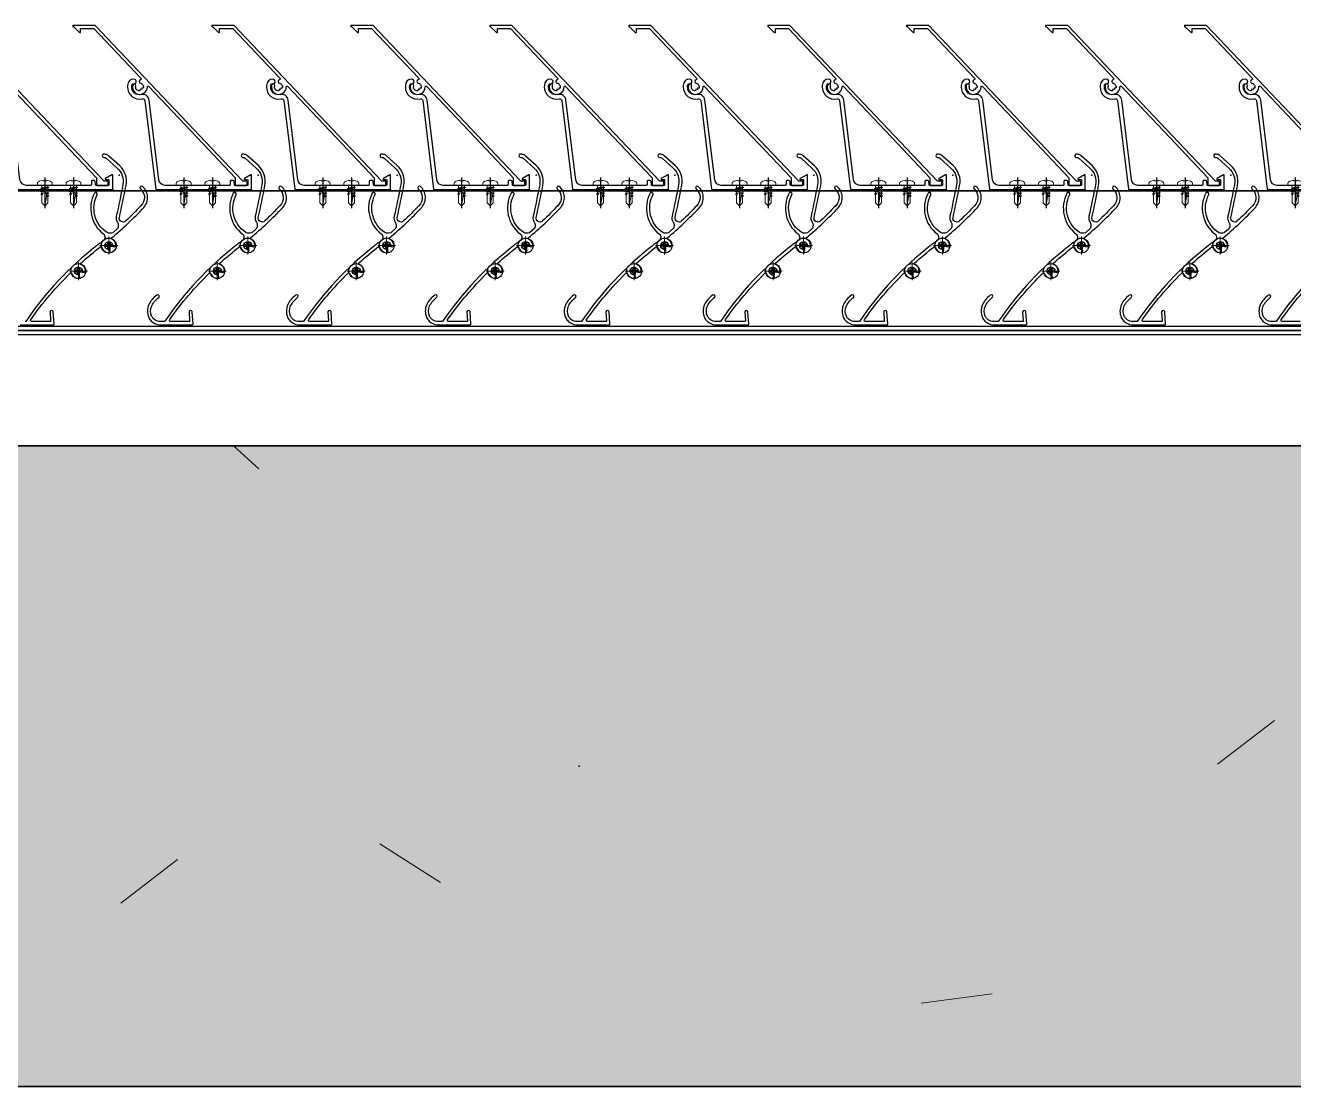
# Model space of a CAD drawing. Header units: millimetres. Extents: x -1379 to 1385823, y -4884429 to 548763.
# Drawn here: x 407620 to 408214, y -2330474 to -2329977 of the extents above; entities that cross this region are included whole.
import ezdxf

# ---------------------------------------------------------------- set-up
doc = ezdxf.new("R2010")
doc.units = ezdxf.units.MM
doc.set_wipeout_variables(frame=1)
doc.linetypes.add('CENTER', pattern=[50.8, 31.75, -6.35, 6.35, -6.35])
for name, color, linetype in [('000 - CONCRETE_COL_CUT_COLOR_5', 7, 'Continuous'), ('000 - CONCRETE_COL_HATCH_', 7, 'Continuous'), ('000 - CONCRETE_PRECAST_CUT_COLOR_4', 7, 'Continuous'), ('000 - EXISTING_COLUMN_CUT_COLOR_5', 7, 'Continuous'), ('010 - ASPG_ACCESSORIES_MAIN_COLOR_1', 7, 'Continuous'), ('010 - ASPG_EXTR_DEF_SUB', 7, 'Continuous'), ('010 - ASPG_EXTR_MAIN_COLOR_2', 7, 'Continuous'), ('010 - ASPG_FRAMING_MAIN_COLOR_2', 7, 'Continuous'), ('010 - ASPG_FRAMING_SUB_COLOR_2', 7, 'Continuous'), ('010 - ASPG_FRAMING_WIPEOUT_', 7, 'Continuous'), ('BOLT & SCREW', 7, 'Continuous'), ('Center Line', 7, 'CENTER')]:
    doc.layers.add(name, color=color, linetype=linetype)
for name, color, linetype, lineweight in [('12-GRID', 7, 'CENTER', 13), ('A-COLS-E', 7, 'Continuous', 35), ('A-FLOR-E', 7, 'Continuous', 35), ('SCREW', 7, 'Continuous', 5)]:
    doc.layers.add(name, color=color, linetype=linetype, lineweight=lineweight)

# ---------------------------------------------------------------- blocks, each defined once
blk = doc.blocks.new('PZG35-9D5')
at = {"layer": 'Center Line', "color": 7}
blk.add_line((0, 3.73), (0, -10.53), dxfattribs=at)
at = {"layer": 'SCREW', "color": 7}
for p, q in [((-1.4, 0), (-1.4, -1.09)), ((1.4, 0), (1.4, -0.59)), ((-1.85, -1.4), (1.85, -0.9)), ((-1.85, -1.4), (-1.4, -1.09)), ((-1.85, -1.4), (-1.4, -1.71)), ((-1.85, -2.7), (1.85, -2.2)), ((-1.85, -2.7), (-1.4, -2.39)), ((-1.85, -2.7), (-1.4, -3.01)), ((-1.85, -4), (-1.4, -3.69)), ((-1.85, -4), (-0.99, -3.88)), ((-1.85, -4), (-1.4, -4.31)), ((-1.4, -1.09), (1.4, -0.59)), ((-1.4, -1.71), (1.4, -1.21)), ((-1.4, -1.71), (-1.4, -2.39)), ((-1.4, -2.39), (1.4, -1.89)), ((-1.4, -3.01), (1.4, -2.51)), ((-1.4, -3.01), (-1.4, -3.69)), ((-1.4, -3.69), (-0.84, -3.59)), ((-1.4, -4.31), (-1.18, -4.27)), ((-1.4, -4.31), (-1.4, -8.1)), ((0.56, -3.34), (1.4, -3.19)), ((0.71, -3.65), (1.85, -3.5)), ((0.71, -3.93), (1.4, -3.81)), ((0.71, -4.61), (1.4, -4.49)), ((0.71, -4.95), (1.85, -4.8)), ((0.71, -5.23), (1.4, -5.11)), ((1.85, -0.9), (1.4, -0.59)), ((1.85, -0.9), (1.4, -1.21)), ((1.4, -1.21), (1.4, -1.89)), ((1.85, -2.2), (1.4, -1.89)), ((1.85, -2.2), (1.4, -2.51)), ((1.4, -2.51), (1.4, -3.19)), ((1.85, -3.5), (1.4, -3.19)), ((1.85, -3.5), (1.4, -3.81)), ((1.4, -3.81), (1.4, -4.49)), ((1.85, -4.8), (1.4, -4.49)), ((1.85, -4.8), (1.4, -5.11)), ((1.4, -5.11), (1.4, -8.1)), ((0, -9.5), (-1.4, -8.1)), ((0, -9.5), (1.4, -8.1))]:
    blk.add_line(p, q, dxfattribs=at)
blk.add_lwpolyline([(0, -9.5), (0.71, -5.23), (0.71, -3.6, 0.417657), (0.41, -3.3, 0.108102), (-0.84, -3.59), (-1.4, -4.7)], format="xyb", dxfattribs=at)
blk = doc.blocks.new('*U3139')
at = {"layer": 'SCREW', "color": 7}
blk.add_lwpolyline([(3.03, 1.78, 0.09906), (0.8, 2.55), (0.8, 2.27), (-0.8, 2.27), (-0.8, 2.55, 0.09906), (-3.03, 1.78, 0.266588), (-3.5, 0.96), (-3.5, 0.2, 0.414214), (-3.3, 0), (3.3, 0, 0.414214), (3.5, 0.2), (3.5, 0.96, 0.266588)], format="xyb", close=True, dxfattribs=at)
blk.add_blockref('PZG35-9D5', (0, 0), dxfattribs=at)
blk = doc.blocks.new('*U3144')
at = {"color": 7}
blk.add_point((0, 0), dxfattribs=at)
at = {"layer": '010 - ASPG_ACCESSORIES_MAIN_COLOR_1', "color": 7}
blk.add_lwpolyline([(-39.7, -0.6, 0.414214), (-40, -0.9), (-40, -7.37, 0.57735), (-39.65, -7.57), (-36.64, -5.83, 0.767327), (-36.79, -5.3), (-37.9, -5.3, -0.414214), (-38.2, -5), (-38.2, -2.8, -0.414214), (-38, -2.6), (-32.18, -2.6, -0.388879), (-31.98, -2.78), (-31.85, -4.34, 0.388879), (-31.35, -4.8), (-30.3, -4.8, 0.414214), (-30, -4.5), (-30, -2.9, -0.414214), (-29.7, -2.6), (0.41, -2.6, -0.378969), (3.39, -5.24), (7.95, -42.52, 0.446593), (11.62, -45.08, -0.489802), (16.08, -48.68), (16.06, -49.36, -0.18248), (15.8, -50.02, -0.267949), (15.33, -50.17, 1.122115), (15.1, -52.34, 0.405004), (18.06, -49.4), (18.08, -48.72, 0.489805), (11.16, -43.13, -0.446597), (9.94, -42.28), (4.87, -0.85, 0.364176), (4.57, -0.6)], format="xyb", close=True, dxfattribs=at)
at = {"layer": '010 - ASPG_EXTR_DEF_SUB', "color": 7}
for p in [(-40, -0.5), (43.44, -76.9), (43.44, -77.5)]:
    blk.add_point(p, dxfattribs=at)
at = {"layer": '010 - ASPG_EXTR_MAIN_COLOR_2', "color": 7}
blk.add_lwpolyline([(11.37, -48.15), (11.47, -47.44), (12.18, -47.56), (12.29, -46.79, -0.535538), (14.19, -49.17, 0.991572), (15.66, -49.58, 1.157025), (8.79, -48.77, -0.688558), (8.27, -48.99), (-17.14, -22.17), (-32.34, -6.13), (-32.34, -2.9, 0.414312), (-32.64, -2.6), (-37.54, -2.6, 0.414116), (-37.84, -2.9), (-37.84, -4.3, 0.414214), (-37.54, -4.6), (-35.99, -4.6, -0.205895), (-35.77, -4.69), (33.23, -77.5), (43.14, -77.5, 0.668179), (43.36, -76.99), (40.52, -74.15, 0.668179), (40.01, -74.36), (40.01, -76), (33.87, -76), (11.86, -52.78, -0.558354), (12.08, -51.95, 0.766275), (12.04, -50.39, -0.438583), (10.71, -48.05)], format="xyb", close=True, dxfattribs=at)
at = {"layer": 'SCREW', "color": 7, "rotation": 180}
for p in [(-21.65, -2.5), (-8.24, -2.5)]:
    blk.add_blockref('*U3139', p, dxfattribs=at)
blk = doc.blocks.new('*U3052')
at = {"color": 7}
blk.add_wipeout([(1440, 4), (60, 4), (60, 69.3), (1440, 69.3)], dxfattribs=at).dxf.layer = '010 - ASPG_FRAMING_WIPEOUT_'
at = {"layer": '010 - ASPG_FRAMING_MAIN_COLOR_2', "color": 7}
blk.add_lwpolyline([(1410, 69.3), (90, 69.3), (90, 6), (1410, 6)], close=True, dxfattribs=at)
at = {"layer": '010 - ASPG_FRAMING_SUB_COLOR_2', "color": 7}
for points in [[(1440, 4), (60, 4), (60, 69.3), (1440, 69.3)], [(60, 2), (60, 4), (1440, 4), (1440, 2)]]:
    blk.add_lwpolyline(points, close=True, dxfattribs=at)
at = {"color": 7, "rotation": 180}
for p in [(351.77, 69.3), (416.77, 69.3), (481.77, 69.3), (546.77, 69.3), (611.77, 69.3), (676.77, 69.3), (741.77, 69.3), (806.77, 69.3), (871.77, 69.3), (936.77, 69.3)]:
    blk.add_blockref('*U3144', p, dxfattribs=at)
blk = doc.blocks.new('C-1-IV01_REV00_20260605-140059_LOPF_ASPG')
at = {"color": 7}
blk.add_blockref('*U3052', (4665, -960), dxfattribs=at)
blk = doc.blocks.new('DPA_Rectangular - 300 x 700mm-V5-IV01 - LOWER ROOF LEVEL PLAN')
at = {"layer": '000 - CONCRETE_COL_CUT_COLOR_5', "lineweight": 9}
h = blk.add_hatch(dxfattribs=at)
h.set_pattern_fill('FP_6', style=0, pattern_type=2)
h.set_pattern_definition([(140, (-2307850.5, -222056.46), (63.75582, 728.7365), [76.2, -838.2]), (85, (-2307850.5, -222056.5), (-764.2276, -140.97162), [60.96, -670.56]), (190.451, (-2307845.2, -221995.74), (-700.46675, 587.77), [64.76, -712.36]), (136.184, (-2308053.7, -222056.5), (168.17096, 1084.31624), [114.3, -1257.3]), (186.636, (-2308039.7, -221966.1), (-989.70985, 949.6099), [97.14, -1068.54]), (81.184, (-2308053.7, -222056.5), (-989.70115, 949.62055), [91.44, -1005.84]), (111, (-2308002.9, -221954.86), (409.06057, 606.45787), [76.2, -838.2]), (56, (-2308002.9, -221954.9), (-736.75292, 247.20834), [60.96, -670.56]), (161.451, (-2307968.8, -221904.3), (-327.68547, 853.66825), [64.76, -712.36]), (127.5, (-2307850.48, -222056.46), (-338.22012, 12.354693), [33.528, -628.904, 33.528, -1320.292]), (127.5, (-2307850.48, -222056.46), (-338.22012, 12.354693), [-695.96, -647.192, 33.528, -639.572]), (97.5, (-2307850.48, -222056.46), (-400.722127, 267.278874), [33.528, -354.584, 33.528, -870.204]), (97.5, (-2307850.48, -222056.46), (-400.722127, 267.278874), [-421.64, -613.664, 33.528, -223.012]), (57.5, (-2307850.48, -222283.03), (22.915345, 542.36333), [33.528, -220.472, 33.528, -1810.512]), (57.5, (-2307850.48, -222283.03), (22.915345, 542.36333), [-287.528, -758.952, 33.528, -1018.032]), (47.5, (-2307850.5, -222384.63), (-101.70711, 592.51696), [33.528, -296.672, 33.528, -1239.52]), (47.5, (-2307850.5, -222384.63), (-101.70711, 592.51696), [-363.728, -492.76, 33.528, -713.232])])
h.paths.add_polyline_path([(150, 350), (-150, 350), (-150, -350), (150, -350), (150, -163.49)])
at = {"layer": '000 - CONCRETE_COL_CUT_COLOR_5', "color": 7}
for p, q in [((-150, 350), (150, 350)), ((-150, -350), (-150, 350)), ((150, 350), (150, -350)), ((150, -350), (-150, -350))]:
    blk.add_line(p, q, dxfattribs=at)
blk = doc.blocks.new('*U2582')
at = {"layer": '000 - CONCRETE_COL_HATCH_'}
h = blk.add_hatch(dxfattribs=at)
h.set_pattern_fill('AR-CONC', scale=0.5)
h.set_pattern_definition([(50, (0, 6e-15), (3.5863, -0.31376), [0.375, -4.125]), (355, (0, 6e-15), (-0.693757, 3.76096), [0.3, -3.3]), (100.4514, (0.299, -0.026), (2.892544, 3.4472), [0.3187, -3.50571]), (46.1842, (0, 1), (5.336207, -0.827596), [0.5625, -6.1875]), (96.6356, (0.4447, 0.931), (4.67331, 4.87059), [0.47805, -5.25857]), (351.1842, (0, 1), (4.67331, 4.87059), [0.45, -4.95]), (21, (0.5, 0.75), (2.984535, -2.013094), [0.375, -4.125]), (326, (0.5, 0.75), (1.216577, 3.62575), [0.3, -3.3]), (71.4514, (0.7487, 0.5822), (4.201112, 1.612656), [0.3187, -3.50571]), (37.5, (0, 6e-15), (0.0607993, 1.6644693), [0, -3.26, 0, -3.35, 0, -3.3125]), (7.5, (0, 6e-15), (1.315348, 1.9720586), [0, -1.91, 0, -3.185, 0, -1.2625]), (327.5, (-1.115, 6e-15), (2.669112, -0.1127744), [0, -1.25, 0, -3.9, 0, -5.175]), (317.5, (-1.615, 6e-15), (2.915931, 0.500525), [0, -1.625, 0, -2.59, 0, -3.675])])
h.paths.add_polyline_path([(-350, -150), (350, -150), (350, 150), (-350, 150)])
at = {"color": 7}
blk.add_point((0, 0), dxfattribs=at)
at = {"layer": '000 - EXISTING_COLUMN_CUT_COLOR_5', "color": 7}
blk.add_lwpolyline([(-350, -150), (350, -150), (350, 150), (-350, 150)], close=True, dxfattribs=at)
blk = doc.blocks.new('C-1-IV01_REV00_20260605-145550_LOPF_EX')
at = {"layer": 'A-FLOR-E', "color": 7}
for p, q in [((365, -1010), (16445, -1010)), ((16445, -1010), (365, -1010))]:
    blk.add_line(p, q, dxfattribs=at)
at = {"layer": '000 - CONCRETE_PRECAST_CUT_COLOR_4', "color": 7}
blk.add_blockref('*U2582', (5275, -1160), dxfattribs=at)
at = {"layer": 'A-COLS-E', "color": 7, "rotation": 270}
blk.add_blockref('DPA_Rectangular - 300 x 700mm-V5-IV01 - LOWER ROOF LEVEL PLAN', (5275, -1160), dxfattribs=at)
blk = doc.blocks.new('*U3138')
at = {"layer": '12-GRID', "color": 7, "linetype": 'CENTER'}
for p, q in [((0, -6.2), (0, 2.2)), ((-4.2, -2), (4.2, -2))]:
    blk.add_line(p, q, dxfattribs=at)
at = {"layer": 'BOLT & SCREW', "color": 7}
for p, q in [((-0.55, -1.77), (-1.77, -1.56)), ((-0.55, -2.23), (-1.77, -2.44)), ((-0.46, -1.77), (-0.88, -1.56)), ((-0.46, -2.23), (-0.88, -2.44)), ((-0.23, -1.45), (-0.44, -0.23)), ((-0.23, -1.54), (-0.44, -1.12)), ((-0.23, -2.46), (-0.44, -2.88)), ((-0.23, -2.55), (-0.44, -3.77)), ((0.23, -1.45), (0.44, -0.23)), ((0.23, -1.54), (0.44, -1.12)), ((0.44, -2.88), (0.23, -2.46)), ((0.23, -2.55), (0.44, -3.77)), ((0.46, -1.77), (0.88, -1.56)), ((0.46, -2.23), (0.88, -2.44)), ((0.55, -1.77), (1.77, -1.56)), ((0.55, -2.23), (1.77, -2.44))]:
    blk.add_line(p, q, dxfattribs=at)
for points in [[(-1.77, -1.56), (-0.88, -1.56, 0.414214), (-0.44, -1.12), (-0.44, -0.23), (0.44, -0.23), (0.44, -1.12, 0.414214), (0.88, -1.56), (1.77, -1.56), (1.77, -2.44), (0.88, -2.44, 0.414214), (0.44, -2.88), (0.44, -3.77), (-0.44, -3.77), (-0.44, -2.88, 0.414214), (-0.88, -2.44), (-1.77, -2.44)], [(0.23, -2.46, -0.414214), (0.46, -2.23), (0.55, -2.23), (0.55, -1.77), (0.46, -1.77, -0.414214), (0.23, -1.54), (0.23, -1.45), (-0.23, -1.45), (-0.23, -1.54, -0.414214), (-0.46, -1.77), (-0.55, -1.77), (-0.55, -2.23), (-0.46, -2.23, -0.414214), (-0.23, -2.46), (-0.23, -2.55), (0.23, -2.55)]]:
    blk.add_lwpolyline(points, format="xyb", close=True, dxfattribs=at)
blk.add_circle((0, -2), 3.5, dxfattribs=at)
blk = doc.blocks.new('*U3024')
at = {"layer": '010 - ASPG_EXTR_DEF_SUB', "color": 7}
for p in [(455, 0), (520, 0), (585, 0), (650, 0), (715, 0), (780, 0), (845, 0), (910, 0), (975, 0)]:
    blk.add_point(p, dxfattribs=at)
at = {"layer": '010 - ASPG_EXTR_MAIN_COLOR_2', "color": 7}
for points in [[(422.47, 68.57), (430.86, 68.57, -0.607385), (431.35, 67.62, -0.045829), (412.78, 45.76, -0.560492)], [(400.56, 33.07, 0.077048), (433.74, 68.44, -0.247674), (433.99, 68.57), (435.98, 68.57, -0.044131), (436.47, 68.5, -0.125846), (438.96, 67.21, -0.098851), (439.82, 66.03, -0.205828), (439.79, 61.2, -0.115116), (436.37, 57.18, 0.822373), (437.46, 56.1, 0.109185), (441.15, 60.56, 0.208323), (441.19, 66.64, 0.100528), (439.97, 68.32, 0.145116), (436.29, 70.07), (420.76, 70.07, 0.433659)], [(1021.29, 70.07), (1005.76, 70.07, 0.433659), (1005.46, 69.75), (1005.84, 63.96, 0.082069), (1005.86, 63.87, 0.720654), (1007.33, 63.97, 0.079224), (1007.34, 64.07), (1007.07, 68.14, -0.433659), (1007.47, 68.57), (1015.86, 68.57, -0.607385), (1016.35, 67.62, -0.045829), (997.78, 45.76, -0.560492), (997.29, 45.89, 0.31786), (994.21, 48.24, 0.953288), (994.08, 46.72, -2.423004), (992.26, 44.89, 0.952315), (990.74, 44.76, 0.300821), (992.89, 41.76, -0.560492), (992.98, 41.25, -0.019425), (983.62, 33.46, -0.552501), (983.15, 33.64, 0.344461), (979.99, 36.3, 0.952015), (979.86, 34.78, -2.423186), (978.04, 32.95, 0.952015), (976.52, 32.82, 0.2854), (978.49, 29.89, -0.553378), (978.56, 29.38, 0.030674), (963.46, 15.06, 0.4171), (964.11, 5.27, 0.935553), (965.1, 6.41, -0.43441), (964.8, 14.29, -0.014998), (971.92, 21.45, -0.738349), (974.92, 19.76, 0.004917), (971.81, 4.8, 0.263611), (974.88, -4.46), (980, -9.08, 0.125884), (981.27, -9.75, 0.044275), (982.09, -9.87, 1.107655), (982.13, -8.33, -0.215596), (981.02, -7.99), (975.89, -3.35, -0.263611), (973.28, 4.51, -0.004855), (976.34, 19.26, 0.23396), (975.82, 21.95, -0.24081), (975.71, 24.9, -0.104157), (975.78, 25), (977.99, 26.93, -0.229021), (980.7, 26.89, -0.381721), (985.27, 9.07, 0.977382), (986.62, 8.41, 0.361105), (982.41, 27.5, -0.496126), (982.44, 30.69, 0.003188), (984.06, 31.9, -0.002827), (985.56, 33.07, 0.077048), (1018.74, 68.44, -0.247674), (1018.99, 68.57)]]:
    blk.add_lwpolyline(points, format="xyb", dxfattribs=at)
for points in [[(485.76, 70.07, 0.433659), (485.46, 69.75), (485.84, 63.96, 0.082069), (485.86, 63.87, 0.720654), (487.33, 63.97, 0.079224), (487.34, 64.07), (487.07, 68.14, -0.433659), (487.47, 68.57), (495.86, 68.57, -0.607385), (496.35, 67.62, -0.045829), (477.78, 45.76, -0.560492), (477.29, 45.89, 0.31786), (474.21, 48.24, 0.953288), (474.08, 46.72, -2.423004), (472.26, 44.89, 0.952315), (470.74, 44.76, 0.300821), (472.89, 41.76, -0.560492), (472.98, 41.25, -0.019425), (463.62, 33.46, -0.552501), (463.15, 33.64, 0.344461), (459.99, 36.3, 0.952015), (459.86, 34.78, -2.423186), (458.04, 32.95, 0.952015), (456.52, 32.82, 0.2854), (458.49, 29.89, -0.553378), (458.56, 29.38, 0.030674), (443.46, 15.06, 0.4171), (444.11, 5.27, 0.935553), (445.1, 6.41, -0.43441), (444.8, 14.29, -0.014998), (451.92, 21.45, -0.738349), (454.92, 19.76, 0.004917), (451.81, 4.8, 0.263611), (454.88, -4.46), (460, -9.08, 0.125884), (461.27, -9.75, 0.044275), (462.09, -9.87, 1.107655), (462.13, -8.33, -0.215596), (461.02, -7.99), (455.89, -3.35, -0.263611), (453.28, 4.51, -0.004855), (456.34, 19.26, 0.23396), (455.82, 21.95, -0.24081), (455.71, 24.9, -0.104157), (455.78, 25), (457.99, 26.93, -0.229021), (460.7, 26.89, -0.381721), (465.27, 9.07, 0.977382), (466.62, 8.41, 0.361105), (462.41, 27.5, -0.496126), (462.44, 30.69, 0.003188), (464.06, 31.9, -0.002827), (465.56, 33.07, 0.077048), (498.74, 68.44, -0.247674), (498.99, 68.57), (500.98, 68.57, -0.044131), (501.47, 68.5, -0.125846), (503.96, 67.21, -0.098851), (504.82, 66.03, -0.205828), (504.79, 61.2, -0.115116), (501.37, 57.18, 0.822373), (502.46, 56.1, 0.109185), (506.15, 60.56, 0.208323), (506.19, 66.64, 0.100528), (504.97, 68.32, 0.145116), (501.29, 70.07)], [(550.76, 70.07, 0.433659), (550.46, 69.75), (550.84, 63.96, 0.082069), (550.86, 63.87, 0.720654), (552.33, 63.97, 0.079224), (552.34, 64.07), (552.07, 68.14, -0.433659), (552.47, 68.57), (560.86, 68.57, -0.607385), (561.35, 67.62, -0.045829), (542.78, 45.76, -0.560492), (542.29, 45.89, 0.31786), (539.21, 48.24, 0.953288), (539.08, 46.72, -2.423004), (537.26, 44.89, 0.952315), (535.74, 44.76, 0.300821), (537.89, 41.76, -0.560492), (537.98, 41.25, -0.019425), (528.62, 33.46, -0.552501), (528.15, 33.64, 0.344461), (524.99, 36.3, 0.952015), (524.86, 34.78, -2.423186), (523.04, 32.95, 0.952015), (521.52, 32.82, 0.2854), (523.49, 29.89, -0.553378), (523.56, 29.38, 0.030674), (508.46, 15.06, 0.4171), (509.11, 5.27, 0.935553), (510.1, 6.41, -0.43441), (509.8, 14.29, -0.014998), (516.92, 21.45, -0.738349), (519.92, 19.76, 0.004917), (516.81, 4.8, 0.263611), (519.88, -4.46), (525, -9.08, 0.125884), (526.27, -9.75, 0.044275), (527.09, -9.87, 1.107655), (527.13, -8.33, -0.215596), (526.02, -7.99), (520.89, -3.35, -0.263611), (518.28, 4.51, -0.004855), (521.34, 19.26, 0.23396), (520.82, 21.95, -0.24081), (520.71, 24.9, -0.104157), (520.78, 25), (522.99, 26.93, -0.229021), (525.7, 26.89, -0.381721), (530.27, 9.07, 0.977382), (531.62, 8.41, 0.361105), (527.41, 27.5, -0.496126), (527.44, 30.69, 0.003188), (529.06, 31.9, -0.002827), (530.56, 33.07, 0.077048), (563.74, 68.44, -0.247674), (563.99, 68.57), (565.98, 68.57, -0.044131), (566.47, 68.5, -0.125846), (568.96, 67.21, -0.098851), (569.82, 66.03, -0.205828), (569.79, 61.2, -0.115116), (566.37, 57.18, 0.822373), (567.46, 56.1, 0.109185), (571.15, 60.56, 0.208323), (571.19, 66.64, 0.100528), (569.97, 68.32, 0.145116), (566.29, 70.07)], [(615.76, 70.07, 0.433659), (615.46, 69.75), (615.84, 63.96, 0.082069), (615.86, 63.87, 0.720654), (617.33, 63.97, 0.079224), (617.34, 64.07), (617.07, 68.14, -0.433659), (617.47, 68.57), (625.86, 68.57, -0.607385), (626.35, 67.62, -0.045829), (607.78, 45.76, -0.560492), (607.29, 45.89, 0.31786), (604.21, 48.24, 0.953288), (604.08, 46.72, -2.423004), (602.26, 44.89, 0.952315), (600.74, 44.76, 0.300821), (602.89, 41.76, -0.560492), (602.98, 41.25, -0.019425), (593.62, 33.46, -0.552501), (593.15, 33.64, 0.344461), (589.99, 36.3, 0.952015), (589.86, 34.78, -2.423186), (588.04, 32.95, 0.952015), (586.52, 32.82, 0.2854), (588.49, 29.89, -0.553378), (588.56, 29.38, 0.030674), (573.46, 15.06, 0.4171), (574.11, 5.27, 0.935553), (575.1, 6.41, -0.43441), (574.8, 14.29, -0.014998), (581.92, 21.45, -0.738349), (584.92, 19.76, 0.004917), (581.81, 4.8, 0.263611), (584.88, -4.46), (590, -9.08, 0.125884), (591.27, -9.75, 0.044275), (592.09, -9.87, 1.107655), (592.13, -8.33, -0.215596), (591.02, -7.99), (585.89, -3.35, -0.263611), (583.28, 4.51, -0.004855), (586.34, 19.26, 0.23396), (585.82, 21.95, -0.24081), (585.71, 24.9, -0.104157), (585.78, 25), (587.99, 26.93, -0.229021), (590.7, 26.89, -0.381721), (595.27, 9.07, 0.977382), (596.62, 8.41, 0.361105), (592.41, 27.5, -0.496126), (592.44, 30.69, 0.003188), (594.06, 31.9, -0.002827), (595.56, 33.07, 0.077048), (628.74, 68.44, -0.247674), (628.99, 68.57), (630.98, 68.57, -0.044131), (631.47, 68.5, -0.125846), (633.96, 67.21, -0.098851), (634.82, 66.03, -0.205828), (634.79, 61.2, -0.115116), (631.37, 57.18, 0.822373), (632.46, 56.1, 0.109185), (636.15, 60.56, 0.208323), (636.19, 66.64, 0.100528), (634.97, 68.32, 0.145116), (631.29, 70.07)], [(680.76, 70.07, 0.433659), (680.46, 69.75), (680.84, 63.96, 0.082069), (680.86, 63.87, 0.720654), (682.33, 63.97, 0.079224), (682.34, 64.07), (682.07, 68.14, -0.433659), (682.47, 68.57), (690.86, 68.57, -0.607385), (691.35, 67.62, -0.045829), (672.78, 45.76, -0.560492), (672.29, 45.89, 0.31786), (669.21, 48.24, 0.953288), (669.08, 46.72, -2.423004), (667.26, 44.89, 0.952315), (665.74, 44.76, 0.300821), (667.89, 41.76, -0.560492), (667.98, 41.25, -0.019425), (658.62, 33.46, -0.552501), (658.15, 33.64, 0.344461), (654.99, 36.3, 0.952015), (654.86, 34.78, -2.423186), (653.04, 32.95, 0.952015), (651.52, 32.82, 0.2854), (653.49, 29.89, -0.553378), (653.56, 29.38, 0.030674), (638.46, 15.06, 0.4171), (639.11, 5.27, 0.935553), (640.1, 6.41, -0.43441), (639.8, 14.29, -0.014998), (646.92, 21.45, -0.738349), (649.92, 19.76, 0.004917), (646.81, 4.8, 0.263611), (649.88, -4.46), (655, -9.08, 0.125884), (656.27, -9.75, 0.044275), (657.09, -9.87, 1.107655), (657.13, -8.33, -0.215596), (656.02, -7.99), (650.89, -3.35, -0.263611), (648.28, 4.51, -0.004855), (651.34, 19.26, 0.23396), (650.82, 21.95, -0.24081), (650.71, 24.9, -0.104157), (650.78, 25), (652.99, 26.93, -0.229021), (655.7, 26.89, -0.381721), (660.27, 9.07, 0.977382), (661.62, 8.41, 0.361105), (657.41, 27.5, -0.496126), (657.44, 30.69, 0.003188), (659.06, 31.9, -0.002827), (660.56, 33.07, 0.077048), (693.74, 68.44, -0.247674), (693.99, 68.57), (695.98, 68.57, -0.044131), (696.47, 68.5, -0.125846), (698.96, 67.21, -0.098851), (699.82, 66.03, -0.205828), (699.79, 61.2, -0.115116), (696.37, 57.18, 0.822373), (697.46, 56.1, 0.109185), (701.15, 60.56, 0.208323), (701.19, 66.64, 0.100528), (699.97, 68.32, 0.145116), (696.29, 70.07)], [(745.76, 70.07, 0.433659), (745.46, 69.75), (745.84, 63.96, 0.082069), (745.86, 63.87, 0.720654), (747.33, 63.97, 0.079224), (747.34, 64.07), (747.07, 68.14, -0.433659), (747.47, 68.57), (755.86, 68.57, -0.607385), (756.35, 67.62, -0.045829), (737.78, 45.76, -0.560492), (737.29, 45.89, 0.31786), (734.21, 48.24, 0.953288), (734.08, 46.72, -2.423004), (732.26, 44.89, 0.952315), (730.74, 44.76, 0.300821), (732.89, 41.76, -0.560492), (732.98, 41.25, -0.019425), (723.62, 33.46, -0.552501), (723.15, 33.64, 0.344461), (719.99, 36.3, 0.952015), (719.86, 34.78, -2.423186), (718.04, 32.95, 0.952015), (716.52, 32.82, 0.2854), (718.49, 29.89, -0.553378), (718.56, 29.38, 0.030674), (703.46, 15.06, 0.4171), (704.11, 5.27, 0.935553), (705.1, 6.41, -0.43441), (704.8, 14.29, -0.014998), (711.92, 21.45, -0.738349), (714.92, 19.76, 0.004917), (711.81, 4.8, 0.263611), (714.88, -4.46), (720, -9.08, 0.125884), (721.27, -9.75, 0.044275), (722.09, -9.87, 1.107655), (722.13, -8.33, -0.215596), (721.02, -7.99), (715.89, -3.35, -0.263611), (713.28, 4.51, -0.004855), (716.34, 19.26, 0.23396), (715.82, 21.95, -0.24081), (715.71, 24.9, -0.104157), (715.78, 25), (717.99, 26.93, -0.229021), (720.7, 26.89, -0.381721), (725.27, 9.07, 0.977382), (726.62, 8.41, 0.361105), (722.41, 27.5, -0.496126), (722.44, 30.69, 0.003188), (724.06, 31.9, -0.002827), (725.56, 33.07, 0.077048), (758.74, 68.44, -0.247674), (758.99, 68.57), (760.98, 68.57, -0.044131), (761.47, 68.5, -0.125846), (763.96, 67.21, -0.098851), (764.82, 66.03, -0.205828), (764.79, 61.2, -0.115116), (761.37, 57.18, 0.822373), (762.46, 56.1, 0.109185), (766.15, 60.56, 0.208323), (766.19, 66.64, 0.100528), (764.97, 68.32, 0.145116), (761.29, 70.07)], [(810.76, 70.07, 0.433659), (810.46, 69.75), (810.84, 63.96, 0.082069), (810.86, 63.87, 0.720654), (812.33, 63.97, 0.079224), (812.34, 64.07), (812.07, 68.14, -0.433659), (812.47, 68.57), (820.86, 68.57, -0.607385), (821.35, 67.62, -0.045829), (802.78, 45.76, -0.560492), (802.29, 45.89, 0.31786), (799.21, 48.24, 0.953288), (799.08, 46.72, -2.423004), (797.26, 44.89, 0.952315), (795.74, 44.76, 0.300821), (797.89, 41.76, -0.560492), (797.98, 41.25, -0.019425), (788.62, 33.46, -0.552501), (788.15, 33.64, 0.344461), (784.99, 36.3, 0.952015), (784.86, 34.78, -2.423186), (783.04, 32.95, 0.952015), (781.52, 32.82, 0.2854), (783.49, 29.89, -0.553378), (783.56, 29.38, 0.030674), (768.46, 15.06, 0.4171), (769.11, 5.27, 0.935553), (770.1, 6.41, -0.43441), (769.8, 14.29, -0.014998), (776.92, 21.45, -0.738349), (779.92, 19.76, 0.004917), (776.81, 4.8, 0.263611), (779.88, -4.46), (785, -9.08, 0.125884), (786.27, -9.75, 0.044275), (787.09, -9.87, 1.107655), (787.13, -8.33, -0.215596), (786.02, -7.99), (780.89, -3.35, -0.263611), (778.28, 4.51, -0.004855), (781.34, 19.26, 0.23396), (780.82, 21.95, -0.24081), (780.71, 24.9, -0.104157), (780.78, 25), (782.99, 26.93, -0.229021), (785.7, 26.89, -0.381721), (790.27, 9.07, 0.977382), (791.62, 8.41, 0.361105), (787.41, 27.5, -0.496126), (787.44, 30.69, 0.003188), (789.06, 31.9, -0.002827), (790.56, 33.07, 0.077048), (823.74, 68.44, -0.247674), (823.99, 68.57), (825.98, 68.57, -0.044131), (826.47, 68.5, -0.125846), (828.96, 67.21, -0.098851), (829.82, 66.03, -0.205828), (829.79, 61.2, -0.115116), (826.37, 57.18, 0.822373), (827.46, 56.1, 0.109185), (831.15, 60.56, 0.208323), (831.19, 66.64, 0.100528), (829.97, 68.32, 0.145116), (826.29, 70.07)], [(875.76, 70.07, 0.433659), (875.46, 69.75), (875.84, 63.96, 0.082069), (875.86, 63.87, 0.720654), (877.33, 63.97, 0.079224), (877.34, 64.07), (877.07, 68.14, -0.433659), (877.47, 68.57), (885.86, 68.57, -0.607385), (886.35, 67.62, -0.045829), (867.78, 45.76, -0.560492), (867.29, 45.89, 0.31786), (864.21, 48.24, 0.953288), (864.08, 46.72, -2.423004), (862.26, 44.89, 0.952315), (860.74, 44.76, 0.300821), (862.89, 41.76, -0.560492), (862.98, 41.25, -0.019425), (853.62, 33.46, -0.552501), (853.15, 33.64, 0.344461), (849.99, 36.3, 0.952015), (849.86, 34.78, -2.423186), (848.04, 32.95, 0.952015), (846.52, 32.82, 0.2854), (848.49, 29.89, -0.553378), (848.56, 29.38, 0.030674), (833.46, 15.06, 0.4171), (834.11, 5.27, 0.935553), (835.1, 6.41, -0.43441), (834.8, 14.29, -0.014998), (841.92, 21.45, -0.738349), (844.92, 19.76, 0.004917), (841.81, 4.8, 0.263611), (844.88, -4.46), (850, -9.08, 0.125884), (851.27, -9.75, 0.044275), (852.09, -9.87, 1.107655), (852.13, -8.33, -0.215596), (851.02, -7.99), (845.89, -3.35, -0.263611), (843.28, 4.51, -0.004855), (846.34, 19.26, 0.23396), (845.82, 21.95, -0.24081), (845.71, 24.9, -0.104157), (845.78, 25), (847.99, 26.93, -0.229021), (850.7, 26.89, -0.381721), (855.27, 9.07, 0.977382), (856.62, 8.41, 0.361105), (852.41, 27.5, -0.496126), (852.44, 30.69, 0.003188), (854.06, 31.9, -0.002827), (855.56, 33.07, 0.077048), (888.74, 68.44, -0.247674), (888.99, 68.57), (890.98, 68.57, -0.044131), (891.47, 68.5, -0.125846), (893.96, 67.21, -0.098851), (894.82, 66.03, -0.205828), (894.79, 61.2, -0.115116), (891.37, 57.18, 0.822373), (892.46, 56.1, 0.109185), (896.15, 60.56, 0.208323), (896.19, 66.64, 0.100528), (894.97, 68.32, 0.145116), (891.29, 70.07)], [(940.76, 70.07, 0.433659), (940.46, 69.75), (940.84, 63.96, 0.082069), (940.86, 63.87, 0.720654), (942.33, 63.97, 0.079224), (942.34, 64.07), (942.07, 68.14, -0.433659), (942.47, 68.57), (950.86, 68.57, -0.607385), (951.35, 67.62, -0.045829), (932.78, 45.76, -0.560492), (932.29, 45.89, 0.31786), (929.21, 48.24, 0.953288), (929.08, 46.72, -2.423004), (927.26, 44.89, 0.952315), (925.74, 44.76, 0.300821), (927.89, 41.76, -0.560492), (927.98, 41.25, -0.019425), (918.62, 33.46, -0.552501), (918.15, 33.64, 0.344461), (914.99, 36.3, 0.952015), (914.86, 34.78, -2.423186), (913.04, 32.95, 0.952015), (911.52, 32.82, 0.2854), (913.49, 29.89, -0.553378), (913.56, 29.38, 0.030674), (898.46, 15.06, 0.4171), (899.11, 5.27, 0.935553), (900.1, 6.41, -0.43441), (899.8, 14.29, -0.014998), (906.92, 21.45, -0.738349), (909.92, 19.76, 0.004917), (906.81, 4.8, 0.263611), (909.88, -4.46), (915, -9.08, 0.125884), (916.27, -9.75, 0.044275), (917.09, -9.87, 1.107655), (917.13, -8.33, -0.215596), (916.02, -7.99), (910.89, -3.35, -0.263611), (908.28, 4.51, -0.004855), (911.34, 19.26, 0.23396), (910.82, 21.95, -0.24081), (910.71, 24.9, -0.104157), (910.78, 25), (912.99, 26.93, -0.229021), (915.7, 26.89, -0.381721), (920.27, 9.07, 0.977382), (921.62, 8.41, 0.361105), (917.41, 27.5, -0.496126), (917.44, 30.69, 0.003188), (919.06, 31.9, -0.002827), (920.56, 33.07, 0.077048), (953.74, 68.44, -0.247674), (953.99, 68.57), (955.98, 68.57, -0.044131), (956.47, 68.5, -0.125846), (958.96, 67.21, -0.098851), (959.82, 66.03, -0.205828), (959.79, 61.2, -0.115116), (956.37, 57.18, 0.822373), (957.46, 56.1, 0.109185), (961.15, 60.56, 0.208323), (961.19, 66.64, 0.100528), (959.97, 68.32, 0.145116), (956.29, 70.07)]]:
    blk.add_lwpolyline(points, format="xyb", close=True, dxfattribs=at)
at = {"color": 7, "rotation": 179.999999999989}
for p in [(474.09, 42.89), (539.09, 42.89), (604.09, 42.89), (669.09, 42.89), (734.09, 42.89), (799.09, 42.89), (864.09, 42.89), (929.09, 42.89), (994.09, 42.89), (459.87, 30.95), (524.87, 30.95), (589.87, 30.95), (654.87, 30.95), (719.87, 30.95), (784.87, 30.95), (849.87, 30.95), (914.87, 30.95), (979.87, 30.95)]:
    blk.add_blockref('*U3138', p, dxfattribs=at)

msp = doc.modelspace()

# ---------------------------------------------------------------- block references
at = {"color": 7}
msp.add_blockref('C-1-IV01_REV00_20260605-145550_LOPF_EX', (402604.3, -2329164.18), dxfattribs=at)

# ---------------------------------------------------------------- next in the draw order: block references
msp.add_blockref('C-1-IV01_REV00_20260605-140059_LOPF_ASPG', (402604.3, -2329164.18), dxfattribs=at)

# ---------------------------------------------------------------- next in the draw order: block references
at = {"color": 7, "rotation": 180}
msp.add_blockref('*U3024', (408639.1, -2330047.51), dxfattribs=at)

doc.saveas('drawing.dxf')
